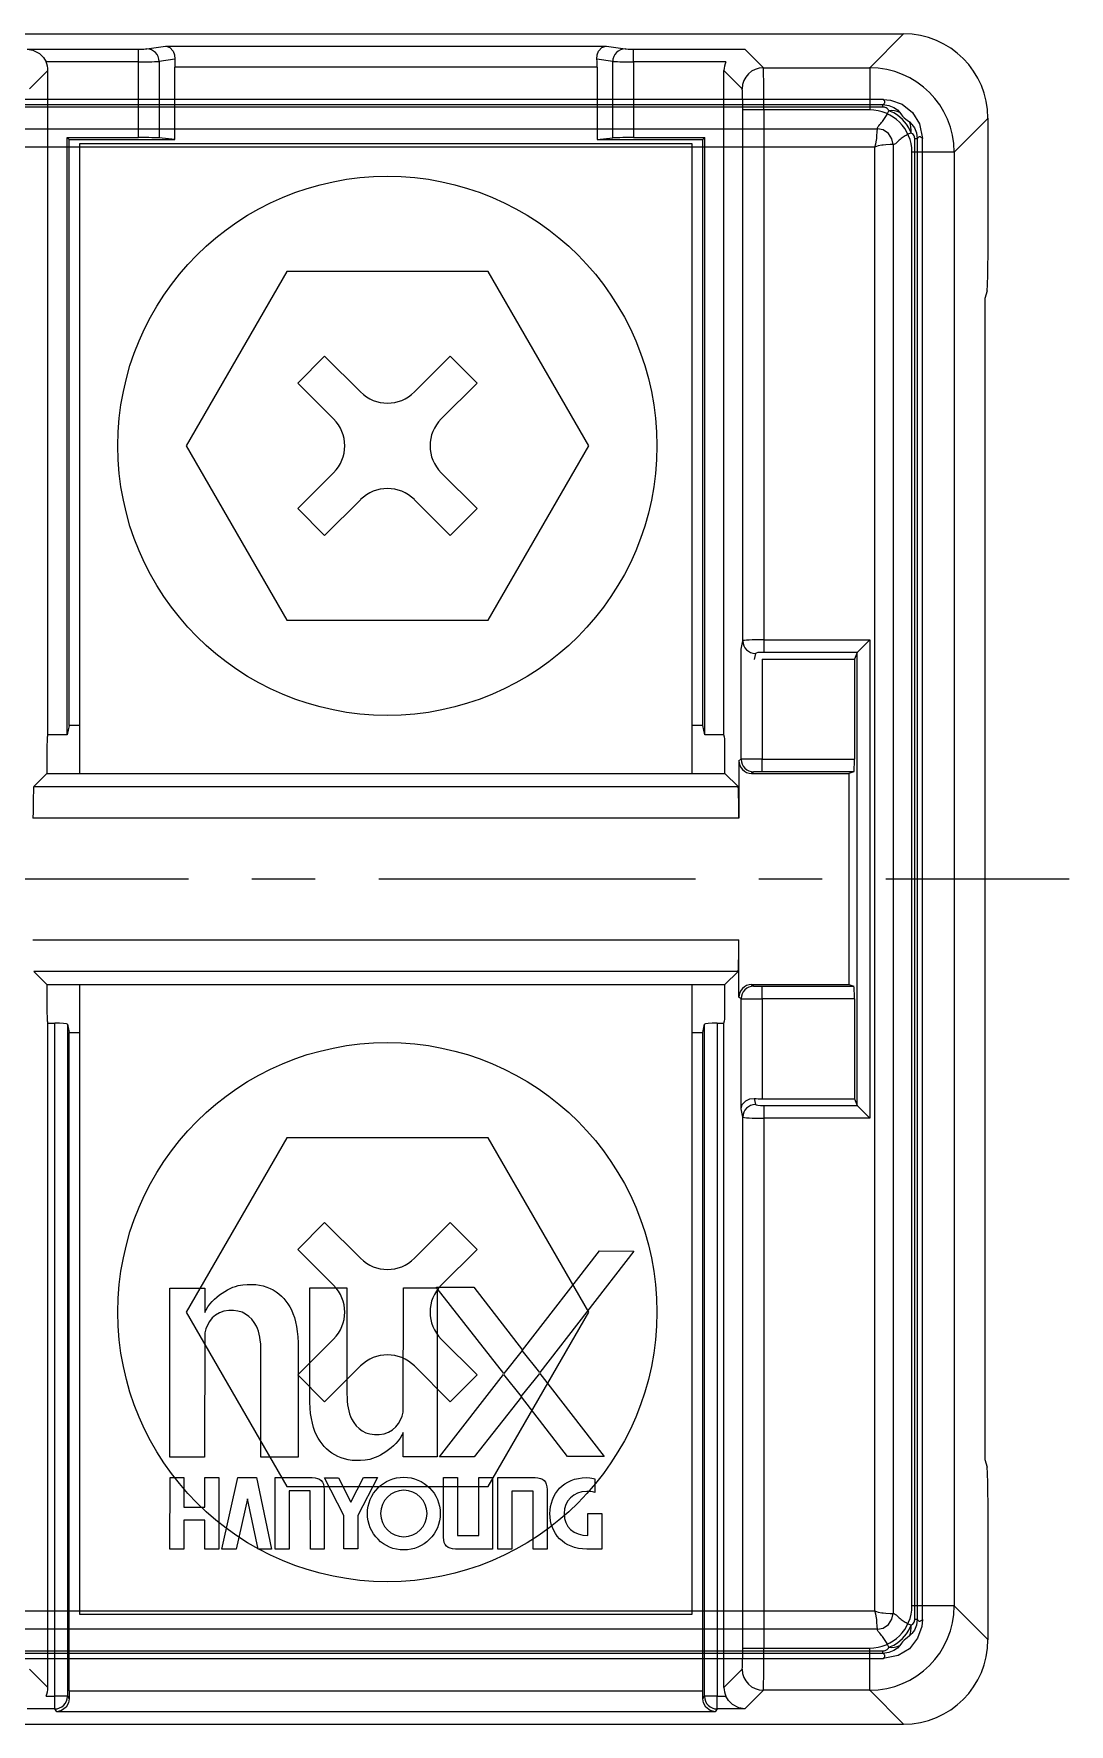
# Model space of a CAD drawing. Extents: x 223136 to 348136, y -32544 to -4064.
# Drawn here: x 293080.47 to 293104.98, y -8635.19 to -8595.19 of the extents above; entities that cross this region are included whole.
import ezdxf

# ---------------------------------------------------------------- set-up
doc = ezdxf.new("R2010")
doc.units = 0
doc.header["$LTSCALE"] = 20
doc.header["$MEASUREMENT"] = 0
doc.linetypes.add('CENTER', pattern=[0.6, 0.375, -0.075, 0.075, -0.075])
doc.linetypes.add('DASHDOT', pattern=[1, 0.5, -0.25, 0, -0.25])
doc.layers.add('3', color=3, linetype='DASHDOT')

# ---------------------------------------------------------------- blocks, each defined once
blk = doc.blocks.new('30a3p')
at = {"color": 6}
for p, q in [((7580.421, -15959.299), (7500.876, -15959.299)), ((7500.888, -15959.422), (7580.41, -15959.422)), ((7580.41, -15959.482), (7500.888, -15959.482)), ((7580.41, -15959.482), (7580.41, -15959.422)), ((7501.018, -15959.993), (7580.28, -15959.993)), ((7580.653, -15960.366), (7580.653, -15995.128)), ((7581.224, -15960.236), (7581.164, -15960.236)), ((7581.164, -15995.258), (7581.164, -15960.236)), ((7581.224, -15960.236), (7581.224, -15995.258)), ((7581.347, -15995.27), (7581.347, -15960.225)), ((7580.22, -15960.426), (7501.078, -15960.426)), ((7580.22, -15995.068), (7580.22, -15960.426)), ((7571.878, -15988.9), (7573.702, -15986.549)), ((7574.515, -15986.552), (7572.289, -15989.428)), ((7573.702, -15986.549), (7574.515, -15986.552)), ((7563.538, -15991.429), (7563.538, -15987.433)), ((7563.538, -15987.433), (7564.359, -15987.433)), ((7564.359, -15987.433), (7564.359, -15988.009)), ((7566.844, -15989.981), (7566.844, -15987.42)), ((7566.844, -15987.42), (7567.727, -15987.42)), ((7567.727, -15987.42), (7567.727, -15989.933)), ((7569.055, -15990.362), (7569.061, -15987.42)), ((7569.061, -15987.42), (7569.851, -15987.42)), ((7569.851, -15987.42), (7569.842, -15987.409)), ((7569.842, -15987.409), (7570.727, -15987.409)), ((7571.438, -15989.446), (7569.864, -15987.437)), ((7569.864, -15987.437), (7569.864, -15991.417)), ((7570.727, -15987.409), (7571.878, -15988.9)), ((7564.364, -15988.488), (7564.358, -15991.429)), ((7565.691, -15991.429), (7565.691, -15988.917)), ((7566.574, -15988.868), (7566.574, -15991.429)), ((7571.877, -15988.907), (7571.438, -15989.446)), ((7572.289, -15989.428), (7571.877, -15988.907)), ((7569.92, -15991.419), (7571.434, -15989.474)), ((7571.434, -15989.474), (7571.853, -15989.992)), ((7571.853, -15989.992), (7572.29, -15989.446)), ((7572.29, -15989.446), (7573.816, -15991.412)), ((7571.856, -15990.001), (7570.738, -15991.417)), ((7572.949, -15991.412), (7571.856, -15990.001)), ((7569.06, -15991.417), (7569.06, -15990.841)), ((7564.358, -15991.429), (7563.538, -15991.429)), ((7566.574, -15991.429), (7565.691, -15991.429)), ((7569.864, -15991.417), (7569.06, -15991.417)), ((7570.738, -15991.417), (7569.92, -15991.419)), ((7573.816, -15991.412), (7572.949, -15991.412)), ((7563.538, -15993.606), (7563.539, -15991.912)), ((7563.539, -15991.912), (7563.867, -15991.912)), ((7563.867, -15991.912), (7563.867, -15992.609)), ((7564.362, -15992.609), (7564.362, -15991.912)), ((7564.362, -15991.912), (7564.694, -15991.912)), ((7564.694, -15991.912), (7564.694, -15993.609)), ((7564.762, -15993.603), (7565.147, -15991.912)), ((7565.147, -15991.912), (7565.588, -15991.912)), ((7565.588, -15991.912), (7565.938, -15993.603)), ((7566.025, -15991.912), (7566.905, -15991.912)), ((7566.026, -15993.603), (7566.025, -15991.912)), ((7567.654, -15992.81), (7567.197, -15991.915)), ((7567.197, -15991.915), (7567.527, -15991.915)), ((7567.527, -15991.915), (7567.818, -15992.495)), ((7567.818, -15992.495), (7568.12, -15991.909)), ((7568.451, -15991.909), (7567.98, -15992.81)), ((7568.12, -15991.909), (7568.451, -15991.909)), ((7570.013, -15991.913), (7570.345, -15991.913)), ((7570.013, -15993.323), (7570.013, -15991.913)), ((7570.345, -15991.913), (7570.346, -15993.282)), ((7570.845, -15993.282), (7570.845, -15991.912)), ((7570.845, -15991.912), (7571.172, -15991.912)), ((7571.172, -15991.912), (7571.173, -15993.603)), ((7571.301, -15993.603), (7571.301, -15991.912)), ((7571.301, -15991.912), (7572.181, -15991.912)), ((7573.592, -15991.939), (7573.592, -15992.268)), ((7566.859, -15992.222), (7566.355, -15992.222)), ((7566.355, -15992.222), (7566.355, -15993.603)), ((7566.86, -15993.603), (7566.859, -15992.222)), ((7567.185, -15992.193), (7567.185, -15993.603)), ((7572.133, -15992.234), (7571.628, -15992.234)), ((7571.628, -15992.234), (7571.629, -15993.603)), ((7572.133, -15993.603), (7572.133, -15992.234)), ((7572.461, -15992.193), (7572.461, -15993.603)), ((7563.867, -15992.609), (7564.362, -15992.609)), ((7565.37, -15992.413), (7565.101, -15993.603)), ((7565.626, -15993.603), (7565.37, -15992.413)), ((7573.431, -15992.765), (7573.759, -15992.765)), ((7573.431, -15993.282), (7573.431, -15992.765)), ((7573.759, -15992.765), (7573.76, -15993.604)), ((7564.362, -15992.923), (7563.864, -15992.923)), ((7563.864, -15992.923), (7563.867, -15993.606)), ((7564.362, -15993.609), (7564.362, -15992.923)), ((7567.654, -15993.601), (7567.654, -15992.81)), ((7567.98, -15992.81), (7567.98, -15993.601)), ((7570.346, -15993.282), (7570.845, -15993.282)), ((7563.867, -15993.606), (7563.538, -15993.606)), ((7564.694, -15993.609), (7564.362, -15993.609)), ((7565.101, -15993.603), (7564.762, -15993.603)), ((7565.938, -15993.603), (7565.626, -15993.603)), ((7566.355, -15993.603), (7566.026, -15993.603)), ((7567.185, -15993.603), (7566.86, -15993.603)), ((7567.98, -15993.601), (7567.654, -15993.601)), ((7571.173, -15993.603), (7570.293, -15993.603)), ((7571.629, -15993.603), (7571.301, -15993.603)), ((7572.461, -15993.603), (7572.133, -15993.603)), ((7573.76, -15993.604), (7573.402, -15993.603)), ((7501.078, -15995.068), (7580.22, -15995.068)), ((7580.28, -15995.501), (7501.018, -15995.501)), ((7581.164, -15995.258), (7581.224, -15995.258)), ((7500.876, -15996.195), (7580.421, -15996.195)), ((7500.888, -15996.013), (7580.41, -15996.013)), ((7580.41, -15996.072), (7500.888, -15996.072)), ((7580.41, -15996.072), (7580.41, -15996.013))]:
    blk.add_line(p, q, dxfattribs=at)
for points in [[(7580.41, -15959.422), (7580.554, -15959.443), (7580.673, -15959.49), (7580.756, -15959.548), (7580.812, -15959.607)], [(7580.421, -15959.299), (7580.589, -15959.315), (7580.867, -15959.414), (7581.113, -15959.606), (7581.277, -15959.875), (7581.347, -15960.225)], [(7581.079, -15960.093), (7581.027, -15959.973), (7580.972, -15959.887), (7580.871, -15959.774), (7580.759, -15959.673), (7580.673, -15959.619), (7580.553, -15959.567)], [(7580.22, -15960.426), (7580.245, -15960.349), (7580.262, -15960.263), (7580.266, -15960.226), (7580.271, -15960.164), (7580.277, -15960.064), (7580.28, -15959.993)], [(7580.653, -15960.366), (7580.624, -15960.229), (7580.542, -15960.104), (7580.417, -15960.022), (7580.28, -15959.993)], [(7580.812, -15959.607), (7580.852, -15959.661), (7580.877, -15959.694), (7580.913, -15959.733), (7580.952, -15959.769), (7580.985, -15959.794), (7581.039, -15959.834)], [(7581.039, -15959.834), (7581.098, -15959.89), (7581.155, -15959.973), (7581.203, -15960.091), (7581.224, -15960.236)], [(7580.653, -15960.366), (7580.582, -15960.369), (7580.482, -15960.375), (7580.42, -15960.38), (7580.383, -15960.384), (7580.297, -15960.401), (7580.22, -15960.426)], [(7580.22, -15995.068), (7580.297, -15995.093), (7580.383, -15995.11), (7580.42, -15995.114), (7580.482, -15995.119), (7580.582, -15995.126), (7580.653, -15995.128)], [(7580.28, -15995.501), (7580.277, -15995.43), (7580.271, -15995.331), (7580.266, -15995.269), (7580.262, -15995.231), (7580.245, -15995.146), (7580.22, -15995.068)], [(7580.28, -15995.501), (7580.417, -15995.472), (7580.542, -15995.39), (7580.624, -15995.265), (7580.653, -15995.128)], [(7581.347, -15995.27), (7581.331, -15995.438), (7581.232, -15995.715), (7581.04, -15995.961), (7580.771, -15996.125), (7580.421, -15996.195)], [(7580.553, -15995.927), (7580.673, -15995.875), (7580.759, -15995.82), (7580.872, -15995.719), (7580.973, -15995.607), (7581.027, -15995.521), (7581.079, -15995.401)], [(7581.224, -15995.258), (7581.203, -15995.402), (7581.156, -15995.521), (7581.098, -15995.604), (7581.039, -15995.66)], [(7580.812, -15995.887), (7580.756, -15995.946), (7580.673, -15996.004), (7580.555, -15996.051), (7580.41, -15996.072)], [(7581.039, -15995.66), (7580.985, -15995.7), (7580.952, -15995.725), (7580.913, -15995.761), (7580.877, -15995.8), (7580.852, -15995.833), (7580.812, -15995.887)]]:
    blk.add_lwpolyline(points, dxfattribs=at)
for centre, major_axis, start_param, end_param in [((7580.553, -15960), (-0.467, -0.18), 3.840248, 4.396132), ((7580.646, -15960.093), (0.18, 0.467), 5.028646, 5.58453), ((7580.646, -15995.401), (-0.18, 0.467), 3.840248, 4.396132), ((7580.553, -15995.494), (0.467, -0.18), 5.028646, 5.58453)]:
    blk.add_ellipse(centre, major_axis=major_axis, ratio=0.850428, start_param=start_param, end_param=end_param, dxfattribs=at)
for points, knots in [([(7580.28, -15959.993), (7580.282, -15959.969), (7580.291, -15959.945), (7580.344, -15959.889), (7580.374, -15959.858), (7580.425, -15959.794), (7580.447, -15959.762), (7580.478, -15959.715), (7580.487, -15959.699), (7580.505, -15959.667), (7580.513, -15959.651), (7580.533, -15959.612), (7580.543, -15959.59), (7580.553, -15959.567)], [0.01992218, 0.01992218, 0.01992218, 0.01992218, 0.03527927, 0.03527927, 0.05573813, 0.05573813, 0.076197, 0.076197, 0.08642643, 0.08642643, 0.09665586, 0.09665586, 0.11119428, 0.11119428, 0.11119428, 0.11119428]), ([(7580.41, -15959.422), (7580.417, -15959.419), (7580.423, -15959.415), (7580.439, -15959.405), (7580.446, -15959.398), (7580.456, -15959.384), (7580.459, -15959.377), (7580.461, -15959.362), (7580.46, -15959.355), (7580.454, -15959.34), (7580.45, -15959.333), (7580.439, -15959.318), (7580.433, -15959.311), (7580.424, -15959.302), (7580.423, -15959.3), (7580.421, -15959.299)], [0.0038426932, 0.0038426932, 0.0038426932, 0.0038426932, 0.0039042777, 0.0039042777, 0.0040276197, 0.0040276197, 0.0041509617, 0.0041509617, 0.0042743037, 0.0042743037, 0.0043976458, 0.0043976458, 0.0045209878, 0.0045209878, 0.0045456657, 0.0045456657, 0.0045456657, 0.0045456657]), ([(7580.553, -15959.567), (7580.551, -15959.562), (7580.549, -15959.557), (7580.542, -15959.544), (7580.536, -15959.536), (7580.519, -15959.516), (7580.505, -15959.505), (7580.464, -15959.487), (7580.437, -15959.482), (7580.41, -15959.482)], [0, 0, 0, 0, 0.00308619, 0.00308619, 0.00802409, 0.00802409, 0.01592473, 0.01592473, 0.02407226, 0.02407226, 0.02407226, 0.02407226]), ([(7581.079, -15960.093), (7581.056, -15960.103), (7581.034, -15960.113), (7580.995, -15960.133), (7580.979, -15960.141), (7580.947, -15960.159), (7580.931, -15960.169), (7580.884, -15960.199), (7580.852, -15960.221), (7580.788, -15960.272), (7580.757, -15960.302), (7580.701, -15960.355), (7580.677, -15960.364), (7580.653, -15960.366)], [-0.11119428, -0.11119428, -0.11119428, -0.11119428, -0.09665586, -0.09665586, -0.08642643, -0.08642643, -0.076197, -0.076197, -0.05573813, -0.05573813, -0.03527927, -0.03527927, -0.01992218, -0.01992218, -0.01992218, -0.01992218]), ([(7581.164, -15960.236), (7581.164, -15960.225), (7581.164, -15960.215), (7581.16, -15960.189), (7581.156, -15960.174), (7581.142, -15960.142), (7581.13, -15960.127), (7581.106, -15960.106), (7581.092, -15960.098), (7581.079, -15960.093)], [0, 0, 0, 0, 0.00308828, 0.00308828, 0.00802952, 0.00802952, 0.01593551, 0.01593551, 0.02408857, 0.02408857, 0.02408857, 0.02408857]), ([(7581.347, -15960.225), (7581.346, -15960.223), (7581.344, -15960.222), (7581.335, -15960.213), (7581.328, -15960.207), (7581.313, -15960.196), (7581.306, -15960.192), (7581.291, -15960.186), (7581.284, -15960.185), (7581.269, -15960.187), (7581.262, -15960.19), (7581.248, -15960.2), (7581.241, -15960.207), (7581.231, -15960.223), (7581.227, -15960.229), (7581.224, -15960.236)], [-0.0045456657, -0.0045456657, -0.0045456657, -0.0045456657, -0.0045209878, -0.0045209878, -0.0043976458, -0.0043976458, -0.0042743037, -0.0042743037, -0.0041509617, -0.0041509617, -0.0040276197, -0.0040276197, -0.0039042777, -0.0039042777, -0.0038426932, -0.0038426932, -0.0038426932, -0.0038426932]), ([(7568.21, -15992.763), (7568.21, -15992.287), (7568.596, -15991.902), (7569.072, -15991.902), (7569.548, -15991.902), (7569.934, -15992.287), (7569.934, -15992.763)], [0, 0, 0, 0, 1, 1, 1, 2, 2, 2, 2]), ([(7572.53, -15992.765), (7572.53, -15992.302), (7572.856, -15991.912), (7573.395, -15991.912), (7573.519, -15991.912), (7573.548, -15991.932), (7573.592, -15991.939)], [0, 0, 0, 0, 1, 1, 1, 2, 2, 2, 2]), ([(7569.622, -15992.761), (7569.622, -15992.457), (7569.376, -15992.21), (7569.072, -15992.21), (7568.767, -15992.21), (7568.521, -15992.457), (7568.521, -15992.761)], [0, 0, 0, 0, 1, 1, 1, 2, 2, 2, 2]), ([(7573.592, -15992.268), (7573.549, -15992.257), (7573.561, -15992.242), (7573.401, -15992.242), (7573.091, -15992.242), (7572.864, -15992.454), (7572.864, -15992.765)], [0, 0, 0, 0, 1, 1, 1, 2, 2, 2, 2]), ([(7569.934, -15992.763), (7569.934, -15993.239), (7569.548, -15993.625), (7569.072, -15993.625), (7568.596, -15993.625), (7568.21, -15993.239), (7568.21, -15992.763)], [0, 0, 0, 0, 1, 1, 1, 2, 2, 2, 2]), ([(7568.521, -15992.761), (7568.521, -15993.065), (7568.767, -15993.312), (7569.072, -15993.312), (7569.376, -15993.312), (7569.622, -15993.065), (7569.622, -15992.761)], [0, 0, 0, 0, 1, 1, 1, 2, 2, 2, 2]), ([(7580.653, -15995.128), (7580.677, -15995.13), (7580.701, -15995.14), (7580.757, -15995.192), (7580.788, -15995.222), (7580.852, -15995.273), (7580.884, -15995.295), (7580.931, -15995.326), (7580.947, -15995.335), (7580.979, -15995.353), (7580.995, -15995.362), (7581.034, -15995.381), (7581.056, -15995.392), (7581.079, -15995.401)], [0.01992218, 0.01992218, 0.01992218, 0.01992218, 0.03527927, 0.03527927, 0.05573813, 0.05573813, 0.076197, 0.076197, 0.08642643, 0.08642643, 0.09665586, 0.09665586, 0.11119428, 0.11119428, 0.11119428, 0.11119428]), ([(7580.553, -15995.927), (7580.543, -15995.905), (7580.533, -15995.882), (7580.513, -15995.843), (7580.505, -15995.827), (7580.487, -15995.795), (7580.478, -15995.78), (7580.447, -15995.732), (7580.425, -15995.7), (7580.374, -15995.637), (7580.344, -15995.605), (7580.291, -15995.549), (7580.282, -15995.525), (7580.28, -15995.501)], [-0.11119428, -0.11119428, -0.11119428, -0.11119428, -0.09665586, -0.09665586, -0.08642643, -0.08642643, -0.076197, -0.076197, -0.05573813, -0.05573813, -0.03527927, -0.03527927, -0.01992218, -0.01992218, -0.01992218, -0.01992218]), ([(7581.079, -15995.401), (7581.084, -15995.399), (7581.089, -15995.397), (7581.102, -15995.39), (7581.11, -15995.385), (7581.13, -15995.367), (7581.141, -15995.353), (7581.159, -15995.313), (7581.164, -15995.286), (7581.164, -15995.258)], [0, 0, 0, 0, 0.00308619, 0.00308619, 0.00802409, 0.00802409, 0.01592473, 0.01592473, 0.02407226, 0.02407226, 0.02407226, 0.02407226]), ([(7581.224, -15995.258), (7581.227, -15995.265), (7581.231, -15995.271), (7581.241, -15995.287), (7581.248, -15995.294), (7581.262, -15995.305), (7581.269, -15995.307), (7581.284, -15995.309), (7581.291, -15995.308), (7581.306, -15995.302), (7581.313, -15995.298), (7581.328, -15995.287), (7581.335, -15995.281), (7581.344, -15995.273), (7581.346, -15995.271), (7581.347, -15995.27)], [0.004555117, 0.004555117, 0.004555117, 0.004555117, 0.0046167015, 0.0046167015, 0.0047400435, 0.0047400435, 0.0048633855, 0.0048633855, 0.0049867276, 0.0049867276, 0.0051100696, 0.0051100696, 0.0052334116, 0.0052334116, 0.0052580895, 0.0052580895, 0.0052580895, 0.0052580895]), ([(7580.41, -15996.013), (7580.421, -15996.013), (7580.431, -15996.012), (7580.457, -15996.008), (7580.472, -15996.004), (7580.504, -15995.99), (7580.519, -15995.978), (7580.54, -15995.954), (7580.548, -15995.941), (7580.553, -15995.927)], [0, 0, 0, 0, 0.00308828, 0.00308828, 0.00802952, 0.00802952, 0.01593551, 0.01593551, 0.02408857, 0.02408857, 0.02408857, 0.02408857]), ([(7580.421, -15996.195), (7580.423, -15996.194), (7580.424, -15996.192), (7580.433, -15996.184), (7580.439, -15996.176), (7580.45, -15996.161), (7580.454, -15996.154), (7580.46, -15996.139), (7580.461, -15996.132), (7580.459, -15996.118), (7580.456, -15996.11), (7580.446, -15996.096), (7580.439, -15996.089), (7580.423, -15996.079), (7580.417, -15996.075), (7580.41, -15996.072)], [-0.0052580895, -0.0052580895, -0.0052580895, -0.0052580895, -0.0052334116, -0.0052334116, -0.0051100696, -0.0051100696, -0.0049867276, -0.0049867276, -0.0048633855, -0.0048633855, -0.0047400435, -0.0047400435, -0.0046167015, -0.0046167015, -0.004555117, -0.004555117, -0.004555117, -0.004555117])]:
    blk.add_open_spline(points, degree=3, knots=knots, dxfattribs=at)
for points in [[(7564.359, -15988.009), (7564.532, -15987.627), (7564.979, -15987.377), (7565.261, -15987.347)], [(7565.261, -15987.347), (7565.847, -15987.286), (7566.211, -15987.545), (7566.41, -15987.94)], [(7564.93, -15987.957), (7564.605, -15987.976), (7564.402, -15988.236), (7564.364, -15988.488)], [(7565.583, -15988.329), (7565.462, -15988.081), (7565.244, -15987.938), (7564.93, -15987.957)], [(7566.41, -15987.94), (7566.52, -15988.156), (7566.574, -15988.466), (7566.574, -15988.868)], [(7565.691, -15988.917), (7565.691, -15988.674), (7565.655, -15988.478), (7565.583, -15988.329)], [(7567.008, -15990.909), (7566.899, -15990.693), (7566.844, -15990.384), (7566.844, -15989.981)], [(7567.727, -15989.933), (7567.727, -15990.176), (7567.764, -15990.372), (7567.836, -15990.521)], [(7568.489, -15990.893), (7568.814, -15990.873), (7569.017, -15990.613), (7569.055, -15990.362)], [(7567.836, -15990.521), (7567.956, -15990.769), (7568.174, -15990.912), (7568.489, -15990.893)], [(7568.158, -15991.502), (7567.571, -15991.564), (7567.207, -15991.304), (7567.008, -15990.909)], [(7569.06, -15990.841), (7568.887, -15991.223), (7568.439, -15991.472), (7568.158, -15991.502)], [(7566.905, -15991.912), (7567.094, -15991.913), (7567.188, -15992.006), (7567.185, -15992.193)], [(7572.181, -15991.912), (7572.37, -15991.913), (7572.464, -15992.006), (7572.461, -15992.193)], [(7573.402, -15993.603), (7572.845, -15993.603), (7572.53, -15993.228), (7572.53, -15992.765)], [(7572.864, -15992.765), (7572.864, -15993.076), (7573.091, -15993.283), (7573.431, -15993.282)], [(7570.293, -15993.603), (7570.103, -15993.603), (7570.01, -15993.51), (7570.013, -15993.323)]]:
    blk.add_open_spline(points, degree=3, dxfattribs=at)

msp = doc.modelspace()

# ---------------------------------------------------------------- linework, layer by layer
for p, q in [((293076.108, -8595.189), (293101.059, -8595.189)), ((293100.257, -8595.991), (293101.059, -8595.189)), ((293080.316, -8595.551), (293082.948, -8595.551)), ((293082.948, -8595.851), (293082.948, -8595.551)), ((293083.145, -8595.546), (293083.591, -8595.48)), ((293083.591, -8595.48), (293094.025, -8595.48)), ((293094.025, -8595.48), (293094.471, -8595.546)), ((293094.668, -8595.551), (293097.3, -8595.551)), ((293094.668, -8595.851), (293094.668, -8595.551)), ((293097.3, -8595.551), (293097.741, -8595.991)), ((293082.948, -8595.851), (293080.763, -8595.851)), ((293082.948, -8597.646), (293082.948, -8595.851)), ((293083.814, -8595.791), (293083.44, -8595.846)), ((293083.44, -8595.846), (293083.44, -8597.653)), ((293083.808, -8597.689), (293083.808, -8595.98)), ((293093.808, -8595.98), (293083.808, -8595.98)), ((293094.176, -8595.846), (293093.801, -8595.791)), ((293093.808, -8595.98), (293093.808, -8597.689)), ((293094.176, -8597.653), (293094.176, -8595.846)), ((293096.853, -8595.851), (293094.668, -8595.851)), ((293094.668, -8595.851), (293094.668, -8597.646)), ((293097.741, -8595.991), (293100.257, -8595.991)), ((293100.257, -8595.991), (293100.257, -8596.991)), ((293080.808, -8596.058), (293080.375, -8596.491)), ((293080.808, -8611.779), (293080.808, -8596.058)), ((293096.808, -8611.779), (293096.808, -8596.058)), ((293097.241, -8596.491), (293096.808, -8596.058)), ((293097.753, -8596.991), (293097.253, -8596.991)), ((293097.253, -8609.554), (293097.253, -8596.991)), ((293100.257, -8596.991), (293097.753, -8596.991)), ((293097.753, -8596.991), (293097.753, -8609.529)), ((293103.058, -8597.188), (293102.256, -8597.99)), ((293103.058, -8600.273), (293103.058, -8597.188)), ((293081.264, -8597.646), (293081.308, -8597.689)), ((293081.264, -8597.646), (293082.948, -8597.646)), ((293081.264, -8611.779), (293081.264, -8597.646)), ((293081.308, -8597.689), (293083.808, -8597.689)), ((293081.308, -8611.56), (293081.308, -8597.689)), ((293081.558, -8597.789), (293081.558, -8612.689)), ((293096.058, -8597.789), (293081.558, -8597.789)), ((293083.808, -8597.689), (293083.44, -8597.653)), ((293093.808, -8597.689), (293094.176, -8597.653)), ((293093.808, -8597.689), (293096.308, -8597.689)), ((293094.668, -8597.646), (293096.352, -8597.646)), ((293096.058, -8612.689), (293096.058, -8597.789)), ((293096.308, -8597.689), (293096.352, -8597.646)), ((293096.308, -8611.56), (293096.308, -8597.689)), ((293096.352, -8611.779), (293096.352, -8597.646)), ((293102.256, -8597.99), (293101.256, -8597.99)), ((293101.256, -8632.388), (293101.256, -8597.99)), ((293102.256, -8597.99), (293102.256, -8632.388)), ((293103.034, -8601.269), (293102.979, -8601.452)), ((293102.979, -8601.452), (293102.979, -8628.927)), ((293097.214, -8609.752), (293097.253, -8609.554)), ((293097.753, -8609.529), (293100.26, -8609.529)), ((293097.753, -8609.529), (293097.753, -8609.826)), ((293100.26, -8609.529), (293099.963, -8609.826)), ((293100.26, -8609.529), (293100.26, -8620.85)), ((293097.214, -8612.354), (293097.214, -8609.752)), ((293097.553, -8609.852), (293097.525, -8609.994)), ((293097.714, -8609.989), (293099.897, -8609.989)), ((293097.714, -8609.989), (293097.714, -8612.351)), ((293099.963, -8609.826), (293097.753, -8609.826)), ((293099.961, -8609.829), (293099.897, -8609.989)), ((293099.897, -8609.989), (293099.897, -8612.351)), ((293099.961, -8620.549), (293099.961, -8609.829)), ((293081.308, -8611.56), (293081.264, -8611.779)), ((293081.558, -8611.56), (293081.308, -8611.56)), ((293096.308, -8611.56), (293096.058, -8611.56)), ((293096.352, -8611.779), (293096.308, -8611.56)), ((293080.808, -8611.779), (293080.792, -8611.834)), ((293081.264, -8611.779), (293080.808, -8611.779)), ((293096.808, -8611.779), (293096.352, -8611.779)), ((293096.824, -8611.834), (293096.808, -8611.779)), ((293080.784, -8612.133), (293080.784, -8612.689)), ((293096.831, -8612.689), (293096.831, -8612.133)), ((293097.161, -8612.389), (293097.214, -8612.354)), ((293097.161, -8612.389), (293097.161, -8613.75)), ((293097.714, -8612.351), (293099.897, -8612.351)), ((293097.714, -8612.651), (293097.714, -8612.351)), ((293080.784, -8612.689), (293080.474, -8613)), ((293080.784, -8612.689), (293096.831, -8612.689)), ((293097.142, -8613), (293096.831, -8612.689)), ((293097.514, -8612.654), (293097.461, -8612.689)), ((293097.461, -8612.689), (293099.766, -8612.689)), ((293099.882, -8612.651), (293097.714, -8612.651)), ((293099.882, -8612.651), (293099.766, -8612.689)), ((293099.766, -8612.689), (293099.766, -8617.689)), ((293080.474, -8613), (293097.142, -8613)), ((293097.161, -8613.75), (293080.454, -8613.75)), ((293080.454, -8616.629), (293097.161, -8616.629)), ((293097.161, -8617.989), (293097.161, -8616.629)), ((293080.474, -8617.378), (293080.784, -8617.689)), ((293097.142, -8617.378), (293080.474, -8617.378)), ((293096.831, -8617.689), (293097.142, -8617.378)), ((293080.784, -8617.689), (293080.784, -8618.246)), ((293080.784, -8617.689), (293096.831, -8617.689)), ((293081.558, -8617.689), (293081.558, -8632.589)), ((293096.058, -8632.589), (293096.058, -8617.689)), ((293096.831, -8618.246), (293096.831, -8617.689)), ((293097.214, -8618.024), (293097.161, -8617.989)), ((293097.461, -8617.689), (293099.766, -8617.689)), ((293097.461, -8617.689), (293097.514, -8617.724)), ((293097.714, -8618.028), (293097.714, -8617.728)), ((293097.714, -8617.728), (293099.882, -8617.728)), ((293099.766, -8617.689), (293099.882, -8617.728)), ((293097.214, -8620.627), (293097.214, -8618.024)), ((293097.714, -8618.028), (293097.714, -8620.389)), ((293099.897, -8618.028), (293097.714, -8618.028)), ((293099.897, -8618.028), (293099.897, -8620.389)), ((293080.792, -8618.544), (293080.808, -8618.599)), ((293080.808, -8634.32), (293080.808, -8618.599)), ((293080.808, -8618.599), (293080.969, -8618.599)), ((293080.969, -8634.528), (293080.969, -8618.599)), ((293081.269, -8618.625), (293081.308, -8618.818)), ((293081.269, -8618.625), (293081.269, -8634.528)), ((293096.308, -8618.818), (293096.346, -8618.625)), ((293096.346, -8634.528), (293096.346, -8618.625)), ((293096.646, -8618.599), (293096.808, -8618.599)), ((293096.646, -8618.599), (293096.646, -8634.528)), ((293096.808, -8618.599), (293096.824, -8618.544)), ((293096.808, -8634.32), (293096.808, -8618.599)), ((293081.308, -8634.398), (293081.308, -8618.818)), ((293081.308, -8618.818), (293081.558, -8618.818)), ((293096.058, -8618.818), (293096.308, -8618.818)), ((293096.308, -8634.398), (293096.308, -8618.818)), ((293097.525, -8620.384), (293097.553, -8620.527)), ((293097.714, -8620.389), (293099.897, -8620.389)), ((293099.897, -8620.389), (293099.961, -8620.549)), ((293097.253, -8620.824), (293097.214, -8620.627)), ((293097.753, -8620.552), (293099.963, -8620.552)), ((293097.753, -8620.552), (293097.753, -8620.85)), ((293099.963, -8620.552), (293100.26, -8620.85)), ((293097.253, -8633.388), (293097.253, -8620.824)), ((293097.753, -8620.85), (293097.753, -8633.388)), ((293100.26, -8620.85), (293097.753, -8620.85)), ((293102.979, -8628.927), (293103.034, -8629.109)), ((293103.058, -8633.19), (293103.058, -8630.105)), ((293102.256, -8632.388), (293101.256, -8632.388)), ((293102.256, -8632.388), (293103.058, -8633.19)), ((293081.558, -8632.589), (293096.058, -8632.589)), ((293097.253, -8633.388), (293097.753, -8633.388)), ((293097.753, -8633.388), (293100.257, -8633.388)), ((293100.257, -8634.387), (293100.257, -8633.388)), ((293080.375, -8633.887), (293080.808, -8634.32)), ((293096.808, -8634.32), (293097.241, -8633.887)), ((293081.308, -8634.398), (293096.308, -8634.398)), ((293097.741, -8634.387), (293097.3, -8634.828)), ((293100.257, -8634.387), (293097.741, -8634.387)), ((293101.059, -8635.189), (293100.257, -8634.387)), ((293080.763, -8634.528), (293080.969, -8634.528)), ((293080.969, -8634.828), (293080.969, -8634.528)), ((293081.269, -8634.528), (293080.969, -8634.528)), ((293081.269, -8634.528), (293081.309, -8634.586)), ((293096.307, -8634.586), (293096.346, -8634.528)), ((293096.646, -8634.528), (293096.346, -8634.528)), ((293096.646, -8634.528), (293096.853, -8634.528)), ((293096.646, -8634.828), (293096.646, -8634.528)), ((293076.108, -8635.189), (293101.059, -8635.189)), ((293080.969, -8634.828), (293080.316, -8634.828)), ((293081.017, -8634.898), (293080.969, -8634.828)), ((293096.599, -8634.898), (293081.017, -8634.898)), ((293096.646, -8634.828), (293096.599, -8634.898)), ((293097.3, -8634.828), (293096.646, -8634.828))]:
    msp.add_line(p, q)
at = {"color": 1, "linetype": 'CENTER'}
msp.add_line((293016.636, -8615.189), (293104.979, -8615.189), dxfattribs=at)
for points in [[(293080.316, -8595.551), (293080.319, -8595.551), (293080.453, -8595.573), (293080.606, -8595.654), (293080.703, -8595.751), (293080.763, -8595.851)], [(293083.591, -8595.48), (293083.593, -8595.48), (293083.604, -8595.481), (293083.697, -8595.517), (293083.774, -8595.603), (293083.806, -8595.687), (293083.814, -8595.791)], [(293093.801, -8595.791), (293093.809, -8595.687), (293093.842, -8595.603), (293093.919, -8595.517), (293094.012, -8595.481), (293094.023, -8595.48), (293094.025, -8595.48)], [(293097.214, -8620.627), (293097.214, -8620.624), (293097.242, -8620.529), (293097.323, -8620.44), (293097.422, -8620.395), (293097.525, -8620.384)], [(293081.309, -8634.586), (293081.293, -8634.687), (293081.239, -8634.785), (293081.133, -8634.869), (293081.019, -8634.898), (293081.017, -8634.898)], [(293096.599, -8634.898), (293096.597, -8634.898), (293096.483, -8634.869), (293096.377, -8634.785), (293096.323, -8634.687), (293096.307, -8634.586)], [(293097.3, -8634.828), (293097.297, -8634.828), (293097.163, -8634.805), (293097.01, -8634.725), (293096.913, -8634.628), (293096.853, -8634.528)]]:
    msp.add_lwpolyline(points)
for centre, start, end in [((293100.256, -8597.991), 0, 89.9804), ((293100.256, -8632.387), 270.0196, 0)]:
    msp.add_arc(centre, 2, start, end)
for centre, major_axis, ratio, start_param, end_param in [((293101.057, -8597.19), (-1.415, -1.415), 0.999315, 2.356537, 3.926648), ((293082.948, -8595.546), (-0.2, 0), 0.026186, 1.570796, 2.96706), ((293083.145, -8595.846), (0.044, -0.297), 0.98448, 1.425622, 2.991873), ((293094.471, -8595.846), (-0.044, -0.297), 0.98448, 3.291313, 4.857563), ((293094.668, -8595.546), (0.2, 0), 0.026186, 3.316122, 4.712389), ((293080.308, -8596.059), (0.354, 0.354), 0.999315, 5.49813, 5.926164), ((293082.948, -8595.845), (0.5, 0), 0.010474, 4.712389, 6.108642), ((293083.896, -8595.98), (0, 0.5), 0.176327, 1.182482, 1.570796), ((293093.72, -8595.98), (0, 0.5), 0.176327, 4.712389, 5.100704), ((293094.668, -8595.845), (-0.5, 0), 0.010474, 0.174533, 1.570796), ((293097.308, -8596.059), (0.354, -0.354), 0.999315, 3.498614, 3.926648), ((293097.741, -8596.491), (0.354, 0.354), 0.999315, 0.785741, 2.355852), ((293097.74, -8596.991), (0, 1), 0.013093, 4.712389, 6.256997), ((293097.24, -8596.991), (0, -0.5), 0.026186, 1.570796, 3.115413), ((293100.256, -8597.991), (-0.708, -0.708), 0.999315, 2.356537, 3.926648), ((293082.948, -8597.654), (0.5, 0), 0.017455, 0.174533, 1.570796), ((293094.668, -8597.654), (-0.5, 0), 0.017455, 4.712389, 6.108646), ((293103.032, -8600.273), (0, -1), 0.026186, 0.087266, 1.570796), ((293097.753, -8609.555), (-0.5, 0), 0.052661, 4.712389, 6.257003), ((293097.553, -8609.554), (-0.294, 0.059), 0.991111, 0.198055, 1.765434), ((293097.753, -8609.852), (0.2, 0), 0.131652, 1.570796, 3.115413), ((293100.26, -8609.831), (0.3, 0), 0.131652, 3.010693, 3.089233), ((293080.792, -8612.133), (0, 0.3), 0.026186, 0.087266, 1.570796), ((293096.824, -8612.133), (0, 0.3), 0.026186, 4.712389, 6.195915), ((293097.462, -8612.389), (-0.25, -0.166), 0.999505, 5.69547, 7.265809), ((293097.714, -8612.354), (-0.5, 0), 0.006982, 4.712389, 6.25699), ((293097.514, -8612.354), (0.166, -0.25), 0.999505, 4.124673, 5.695013), ((293099.881, -8612.351), (0, 0.3), 0.052408, 3.159044, 4.712389), ((293097.714, -8612.654), (0.2, 0), 0.017455, 1.570796, 3.115413), ((293080.474, -8613.75), (0, -0.75), 0.026186, 3.167769, 4.712389), ((293097.142, -8613.75), (0, -0.75), 0.026186, 1.570796, 3.115413), ((293097.142, -8616.629), (0, -0.75), 0.026186, 0.02618, 1.570796), ((293097.462, -8617.989), (0.25, -0.166), 0.999505, 2.158969, 3.729308), ((293097.514, -8618.024), (-0.166, -0.25), 0.999505, 3.729765, 5.300104), ((293097.714, -8617.724), (0.2, 0), 0.017455, 3.167766, 4.712389), ((293099.881, -8618.028), (0, 0.3), 0.052408, 4.712389, 6.26573), ((293080.792, -8618.246), (0, -0.3), 0.026186, 4.712389, 6.195915), ((293096.824, -8618.246), (0, -0.3), 0.026186, 0.087266, 1.570796), ((293097.714, -8618.024), (-0.5, 0), 0.006982, 0.02618, 1.570796), ((293080.969, -8618.625), (-0.3, 0), 0.087489, 3.159045, 4.712389), ((293096.646, -8618.625), (-0.3, 0), 0.087489, 4.712389, 6.265731), ((293097.714, -8620.323), (0.5, 0), 0.131652, 4.324814, 4.712389), ((293097.553, -8620.824), (0.294, 0.059), 0.991111, 1.376158, 2.943538), ((293097.753, -8620.526), (0.2, 0), 0.131652, 3.167772, 4.712389), ((293100.26, -8620.547), (0.3, 0), 0.131652, 3.193952, 3.272492), ((293097.753, -8620.823), (-0.5, 0), 0.052661, 0.02618, 1.570796), ((293103.032, -8630.105), (0, -1), 0.026186, 1.570796, 3.054326), ((293100.256, -8632.387), (-0.708, 0.708), 0.999315, 2.356537, 3.926648), ((293101.057, -8633.188), (-1.415, 1.415), 0.999315, 2.356537, 3.926648), ((293097.24, -8633.388), (0, -0.5), 0.026186, 0.02618, 1.570796), ((293097.74, -8633.388), (0, 1), 0.013093, 3.167764, 4.712389), ((293097.741, -8633.887), (-0.354, 0.354), 0.999315, 0.785741, 2.355852), ((293080.308, -8634.32), (0.354, -0.354), 0.999315, 0.357022, 0.785056), ((293081.317, -8634.398), (0, -0.5), 0.017455, 4.712389, 5.098024), ((293096.299, -8634.398), (0, -0.5), 0.017455, 1.18516, 1.570796), ((293097.308, -8634.32), (0.354, 0.354), 0.999315, 2.356537, 2.784571), ((293080.969, -8634.528), (-0.25, -0.166), 0.999505, 0.983081, 2.55342), ((293096.646, -8634.528), (-0.25, 0.166), 0.999505, 0.588172, 2.158512)]:
    msp.add_ellipse(centre, major_axis=major_axis, ratio=ratio, start_param=start_param, end_param=end_param)
at = {"layer": '3'}
for p, q in [((293087.357, -8602.816), (293086.72, -8603.453)), ((293088.206, -8603.665), (293087.357, -8602.816)), ((293090.329, -8602.816), (293089.48, -8603.665)), ((293090.966, -8603.453), (293090.329, -8602.816)), ((293087.569, -8604.302), (293086.72, -8603.453)), ((293090.966, -8603.453), (293090.117, -8604.302)), ((293087.569, -8605.576), (293086.72, -8606.425)), ((293090.966, -8606.425), (293090.117, -8605.576)), ((293088.206, -8606.213), (293087.357, -8607.062)), ((293090.329, -8607.062), (293089.48, -8606.213)), ((293087.357, -8607.062), (293086.72, -8606.425)), ((293090.966, -8606.425), (293090.329, -8607.062)), ((293087.357, -8623.316), (293086.72, -8623.953)), ((293088.206, -8624.165), (293087.357, -8623.316)), ((293090.329, -8623.316), (293089.48, -8624.165)), ((293090.966, -8623.953), (293090.329, -8623.316)), ((293087.569, -8624.802), (293086.72, -8623.953)), ((293090.966, -8623.953), (293090.117, -8624.802)), ((293087.569, -8626.076), (293086.72, -8626.925)), ((293090.966, -8626.925), (293090.117, -8626.076)), ((293088.206, -8626.713), (293087.357, -8627.562)), ((293090.329, -8627.562), (293089.48, -8626.713)), ((293087.357, -8627.562), (293086.72, -8626.925)), ((293090.966, -8626.925), (293090.329, -8627.562))]:
    msp.add_line(p, q, dxfattribs=at)
for points in [[(293091.226, -8609.067), (293093.61, -8604.939), (293091.226, -8600.811), (293086.46, -8600.811), (293084.076, -8604.939), (293086.46, -8609.067)], [(293091.226, -8629.567), (293093.61, -8625.439), (293091.226, -8621.311), (293086.46, -8621.311), (293084.076, -8625.439), (293086.46, -8629.567)]]:
    msp.add_lwpolyline(points, close=True, dxfattribs=at)
at = {"layer": '3', "linetype": 'ByBlock'}
for centre in [(293088.843, -8604.939), (293088.843, -8625.439)]:
    msp.add_circle(centre, 6.38, dxfattribs=at)
at = {"layer": '3'}
for centre, start, end in [((293088.843, -8603.028), 225, 315), ((293086.932, -8604.939), 315, 45), ((293090.754, -8604.939), 135, 225), ((293088.843, -8606.85), 45, 135), ((293088.843, -8623.528), 225, 315), ((293086.932, -8625.439), 315, 45), ((293090.754, -8625.439), 135, 225), ((293088.843, -8627.35), 45, 135)]:
    msp.add_arc(centre, 0.901, start, end, dxfattribs=at)

# ---------------------------------------------------------------- block references
msp.add_blockref('30a3p', (285520.159, 7362.558))

doc.saveas('drawing.dxf')
